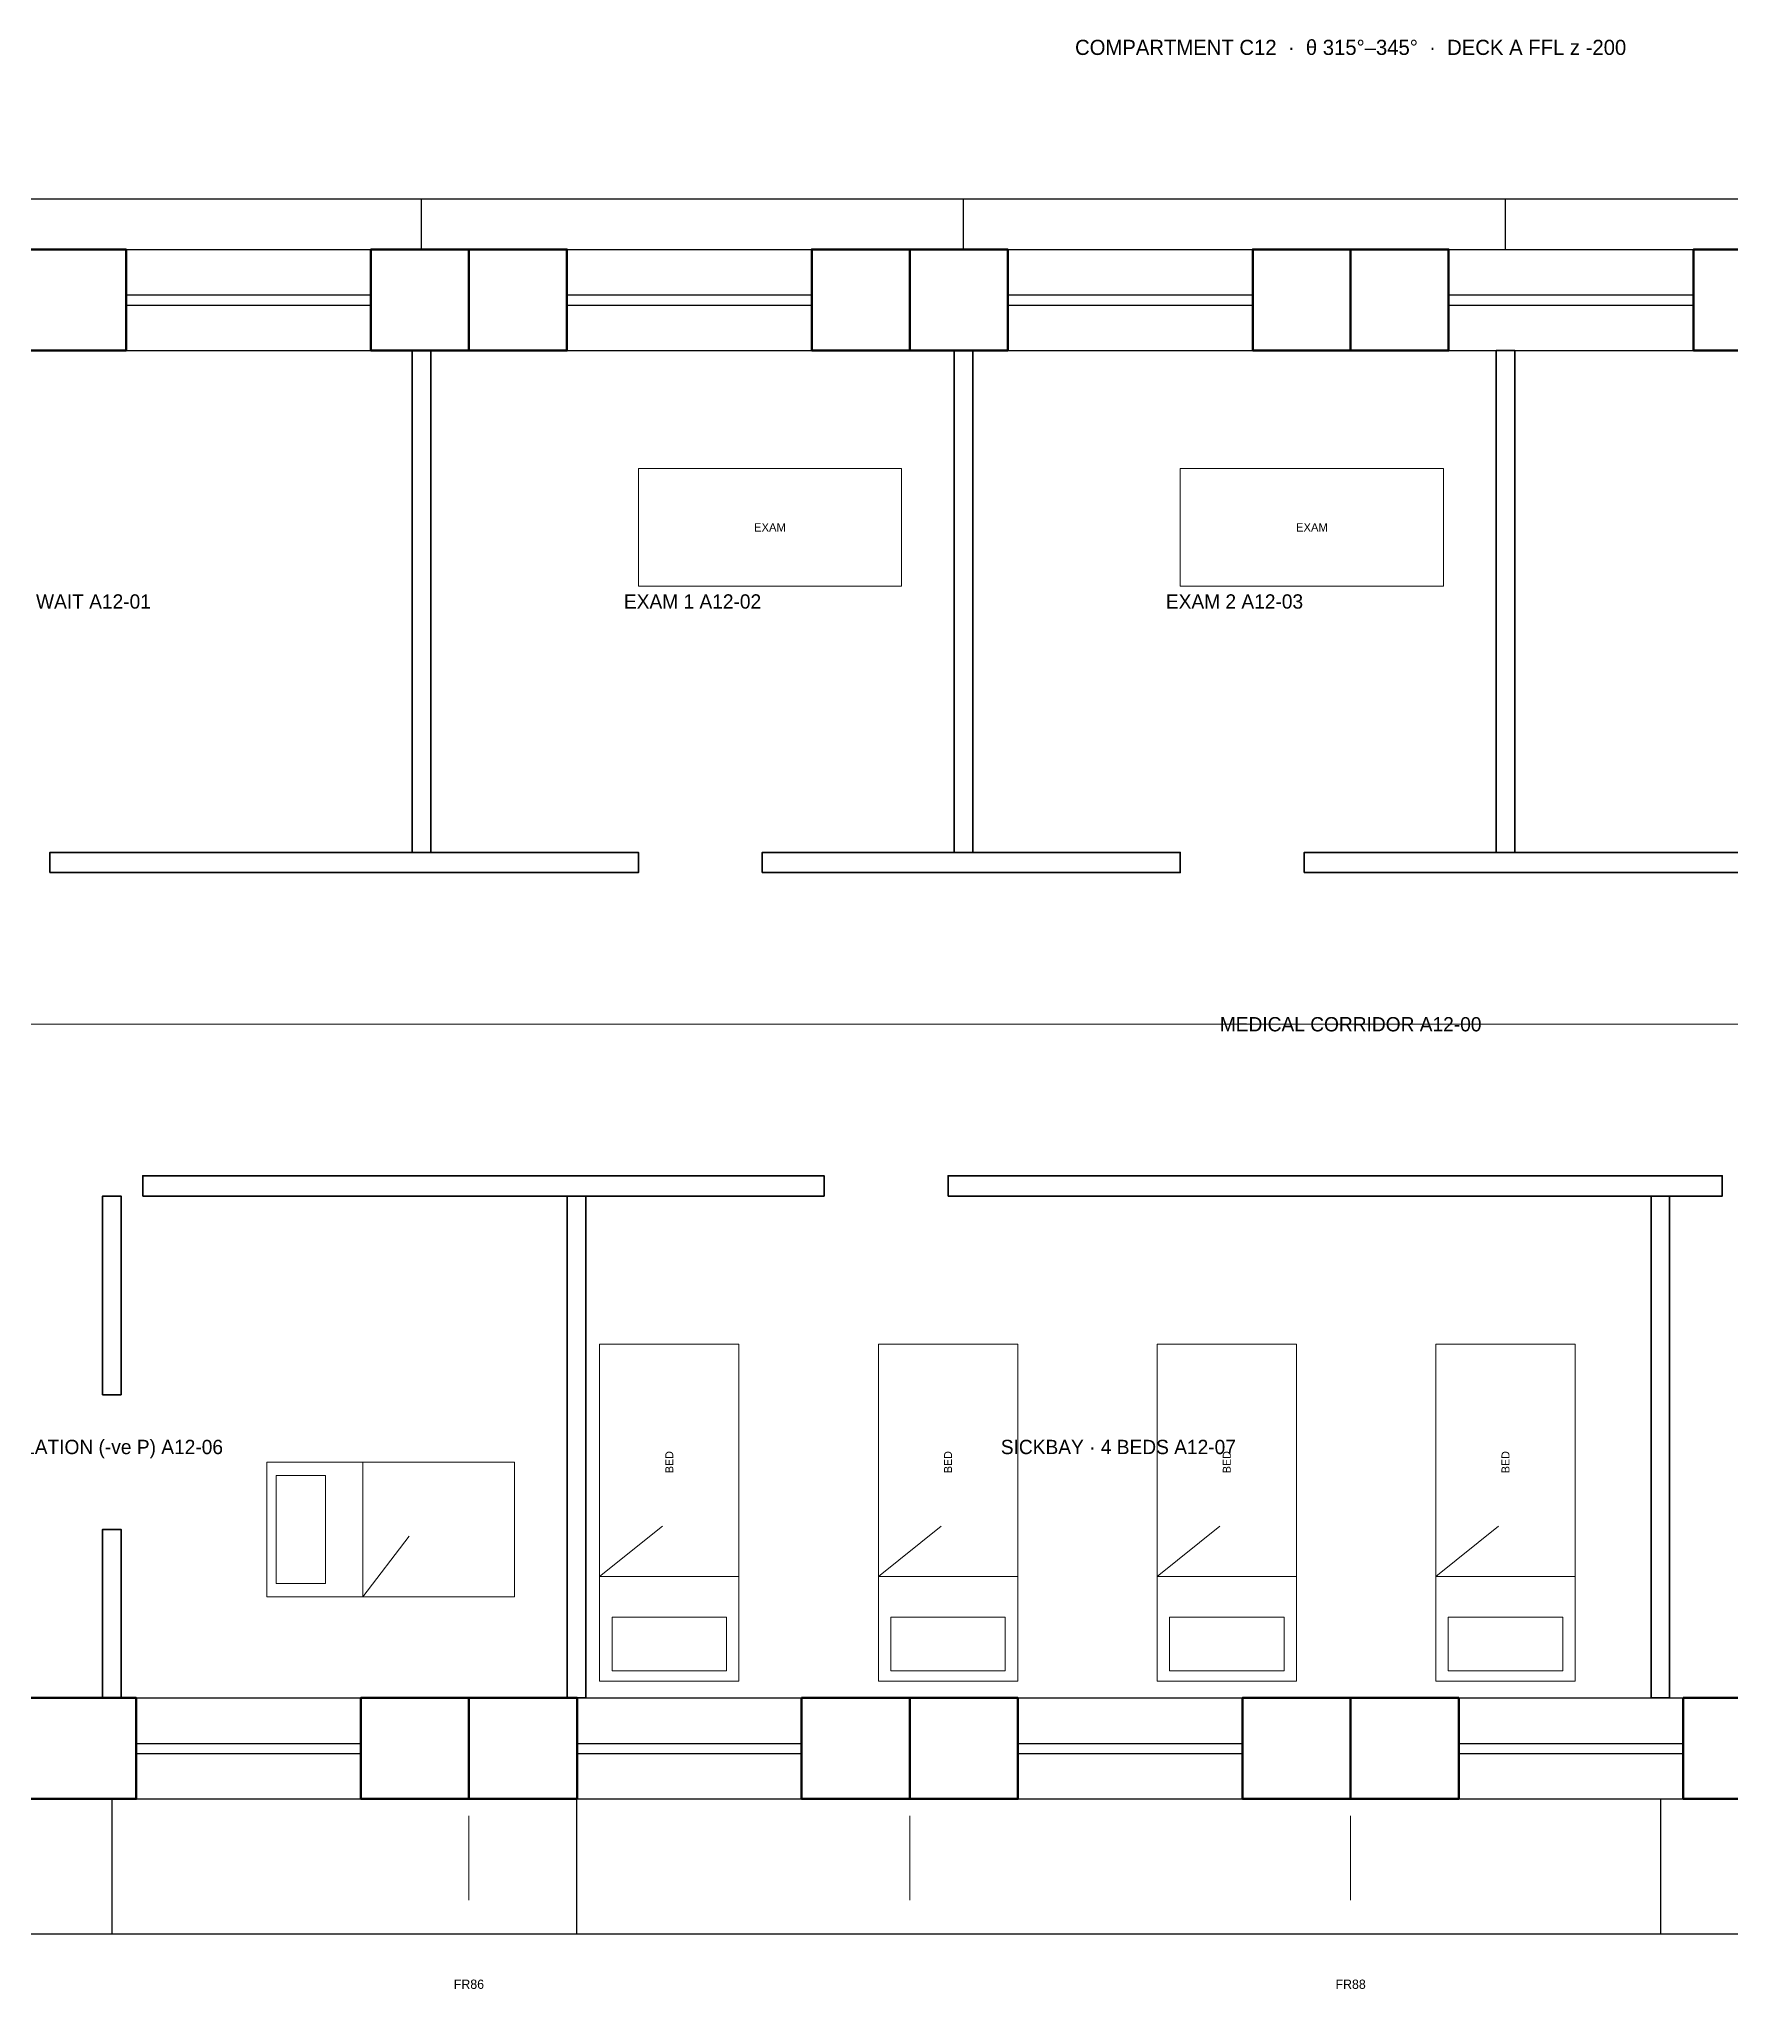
# Model space of a CAD drawing. Header units: millimetres. Extents: x 0 to 254927, y -7000 to 7000.
# Drawn here: x 234866 to 244908, y -5728 to 5850 of the extents above; entities that cross this region are included whole.
import ezdxf
from ezdxf.enums import TextEntityAlignment as Align

# ---------------------------------------------------------------- set-up
doc = ezdxf.new("R2010")
doc.units = ezdxf.units.MM
doc.linetypes.add('CENTER', pattern=[5.08, 3.175, -0.635, 0.635, -0.635])
for name, color, linetype, lineweight in [('A-ANNO-DIMS', 2, 'CONTINUOUS', 18), ('A-ANNO-NOTE', 7, 'CONTINUOUS', 18), ('A-ANNO-TEXT', 7, 'CONTINUOUS', 25), ('A-CNTR', 9, 'CENTER', 13), ('A-FURN', 8, 'CONTINUOUS', 18), ('A-GLAZ', 5, 'CONTINUOUS', 25), ('A-WALL', 7, 'CONTINUOUS', 35), ('A-WALL-PRHU', 7, 'CONTINUOUS', 70)]:
    doc.layers.add(name, color=color, linetype=linetype, lineweight=lineweight)
doc.styles.add('OpenSansCondensed-Light', font='OpenSansCondensed-Light.ttf')
doc.dimstyles.new('EZDXF', dxfattribs={"dimtxt": 0.25, "dimasz": 0.175, "dimexe": 0.375, "dimexo": 0.125, "dimgap": 0.1, "dimtad": 1, "dimlfac": 100, "dimzin": 12, "dimdsep": 46, "dimtxsty": 'OpenSansCondensed-Light', "dimblk": 'ARCHTICK', "dimcen": 2.5, "dimazin": 3, "dimtfac": 0.5, "dimtmove": 2, "dimatfit": 3})

# ---------------------------------------------------------------- blocks, each defined once
blk = doc.blocks.new('_ARCHTICK')
at = {"color": 0, "linetype": 'BYBLOCK', "const_width": 0.15}
blk.add_lwpolyline([(-0.5, -0.5), (0.5, 0.5)], dxfattribs=at)

msp = doc.modelspace()

# ---------------------------------------------------------------- linework, layer by layer
at = {"layer": 'A-ANNO-DIMS'}
for p, q in [((237419.44902, -4700), (237419.44902, -5200)), ((240037.4429, -4700), (240037.4429, -5200)), ((242655.43678, -4700), (242655.43678, -5200))]:
    msp.add_line(p, q, dxfattribs=at)
at = {"layer": 'A-CNTR'}
msp.add_line((0, 0), (254927.41229, 0), dxfattribs=at)
at = {"layer": 'A-FURN'}
for p, q in [((236788.75771, -3400), (236788.75771, -2600)), ((238195.65724, -3280), (238568.07182, -2980)), ((239850.83315, -3280), (240223.24773, -2980)), ((241506.00906, -3280), (241878.42364, -2980)), ((243161.18497, -3280), (243533.59955, -2980)), ((236788.75771, -3400), (237064.62037, -3040)), ((238195.65724, -3280), (239023.24519, -3280)), ((239850.83315, -3280), (240678.4211, -3280)), ((241506.00906, -3280), (242333.59701, -3280)), ((243161.18497, -3280), (243988.77293, -3280))]:
    msp.add_line(p, q, dxfattribs=at)
for points in [[(238425.54278, 2600), (239988.76448, 2600), (239988.76448, 3300), (238425.54278, 3300)], [(241643.94039, 2600), (243207.16208, 2600), (243207.16208, 3300), (241643.94039, 3300)], [(238195.65724, -3900), (239023.24519, -3900), (239023.24519, -1900), (238195.65724, -1900)], [(239850.83315, -3900), (240678.4211, -3900), (240678.4211, -1900), (239850.83315, -1900)], [(241506.00906, -3900), (242333.59701, -3900), (242333.59701, -1900), (241506.00906, -1900)], [(243161.18497, -3900), (243988.77293, -3900), (243988.77293, -1900), (243161.18497, -1900)], [(236218.64157, -3400), (237689.90904, -3400), (237689.90904, -2600), (236218.64157, -2600)], [(236273.8141, -3320), (236568.06759, -3320), (236568.06759, -2680), (236273.8141, -2680)], [(238269.22061, -3840), (238949.68182, -3840), (238949.68182, -3520), (238269.22061, -3520)], [(239924.39652, -3840), (240604.85773, -3840), (240604.85773, -3520), (239924.39652, -3520)], [(241579.57243, -3840), (242260.03364, -3840), (242260.03364, -3520), (241579.57243, -3520)], [(243234.74834, -3840), (243915.20955, -3840), (243915.20955, -3520), (243234.74834, -3520)]]:
    msp.add_lwpolyline(points, close=True, dxfattribs=at)
at = {"layer": 'A-GLAZ'}
for p, q in [((235383.17935, 4600), (236837.72481, 4600)), ((238001.17323, 4600), (239455.71869, 4600)), ((240619.16711, 4600), (242073.71256, 4600)), ((243237.16099, 4600), (244691.70644, 4600)), ((235383.17935, 4330), (236837.72481, 4330)), ((238001.17323, 4330), (239455.71869, 4330)), ((240619.16711, 4330), (242073.71256, 4330)), ((243237.16099, 4330), (244691.70644, 4330)), ((235383.17935, 4270), (236837.72481, 4270)), ((238001.17323, 4270), (239455.71869, 4270)), ((240619.16711, 4270), (242073.71256, 4270)), ((243237.16099, 4270), (244691.70644, 4270)), ((235383.17935, 4000), (236837.72481, 4000)), ((238001.17323, 4000), (239455.71869, 4000)), ((240619.16711, 4000), (242073.71256, 4000)), ((243237.16099, 4000), (244691.70644, 4000)), ((235443.78541, -4000), (236777.11875, -4000)), ((238061.77929, -4000), (239395.11262, -4000)), ((240679.77317, -4000), (242013.1065, -4000)), ((243297.76705, -4000), (244631.10038, -4000)), ((235443.78541, -4270), (236777.11875, -4270)), ((238061.77929, -4270), (239395.11262, -4270)), ((240679.77317, -4270), (242013.1065, -4270)), ((243297.76705, -4270), (244631.10038, -4270)), ((235443.78541, -4330), (236777.11875, -4330)), ((238061.77929, -4330), (239395.11262, -4330)), ((240679.77317, -4330), (242013.1065, -4330)), ((243297.76705, -4330), (244631.10038, -4330)), ((235443.78541, -4600), (236777.11875, -4600)), ((238061.77929, -4600), (239395.11262, -4600)), ((240679.77317, -4600), (242013.1065, -4600)), ((243297.76705, -4600), (244631.10038, -4600))]:
    msp.add_line(p, q, dxfattribs=at)
at = {"layer": 'A-WALL'}
for points in [[(237083.01121, 1020), (237193.35627, 1020), (237193.35627, 4000), (237083.01121, 4000)], [(240301.40881, 1020), (240411.75387, 1020), (240411.75387, 4000), (240301.40881, 4000)], [(243519.80642, 1020), (243630.15148, 1020), (243630.15148, 4000), (243519.80642, 4000)], [(234931.28253, 900), (238425.54278, 900), (238425.54278, 1020), (234931.28253, 1020)], [(239161.17652, 900), (241643.94039, 900), (241643.94039, 1020), (239161.17652, 1020)], [(242379.57412, 900), (245046.24642, 900), (245046.24642, 1020), (242379.57412, 1020)], [(235483.00783, -1020), (239528.99339, -1020), (239528.99339, -900), (235483.00783, -900)], [(240264.62713, -1020), (244862.33799, -1020), (244862.33799, -900), (240264.62713, -900)], [(235243.92687, -2200), (235354.27193, -2200), (235354.27193, -1020), (235243.92687, -1020)], [(238002.55338, -4000), (238112.89844, -4000), (238112.89844, -1020), (238002.55338, -1020)], [(244439.34859, -4000), (244549.69365, -4000), (244549.69365, -1020), (244439.34859, -1020)], [(235243.92687, -4000), (235354.27193, -4000), (235354.27193, -3000), (235243.92687, -3000)]]:
    msp.add_lwpolyline(points, close=True, dxfattribs=at)
at = {"layer": 'A-WALL-PRHU'}
for points in [[(234801.45514, 4000), (235383.17935, 4000), (235383.17935, 4600), (234801.45514, 4600)], [(236837.72481, 4000), (237419.44902, 4000), (237419.44902, 4600), (236837.72481, 4600)], [(237419.44902, 4000), (238001.17323, 4000), (238001.17323, 4600), (237419.44902, 4600)], [(239455.71869, 4000), (240037.4429, 4000), (240037.4429, 4600), (239455.71869, 4600)], [(240037.4429, 4000), (240619.16711, 4000), (240619.16711, 4600), (240037.4429, 4600)], [(242073.71256, 4000), (242655.43678, 4000), (242655.43678, 4600), (242073.71256, 4600)], [(242655.43678, 4000), (243237.16099, 4000), (243237.16099, 4600), (242655.43678, 4600)], [(244691.70644, 4000), (245273.43065, 4000), (245273.43065, 4600), (244691.70644, 4600)], [(234801.45514, -4600), (235443.78541, -4600), (235443.78541, -4000), (234801.45514, -4000)], [(236777.11875, -4600), (237419.44902, -4600), (237419.44902, -4000), (236777.11875, -4000)], [(237419.44902, -4600), (238061.77929, -4600), (238061.77929, -4000), (237419.44902, -4000)], [(239395.11262, -4600), (240037.4429, -4600), (240037.4429, -4000), (239395.11262, -4000)], [(240037.4429, -4600), (240679.77317, -4600), (240679.77317, -4000), (240037.4429, -4000)], [(242013.1065, -4600), (242655.43678, -4600), (242655.43678, -4000), (242013.1065, -4000)], [(242655.43678, -4600), (243297.76705, -4600), (243297.76705, -4000), (242655.43678, -4000)], [(244631.10038, -4600), (245273.43065, -4600), (245273.43065, -4000), (244631.10038, -4000)]]:
    msp.add_lwpolyline(points, close=True, dxfattribs=at)

# ---------------------------------------------------------------- texts
at = {"layer": 'A-ANNO-NOTE'}
for s, height, p in [('EXAM', 50, (239207.15363, 2950)), ('EXAM', 50, (242425.55123, 2950)), ('FR86', 55, (237419.44902, -5700)), ('FR88', 55, (242655.43678, -5700))]:
    msp.add_text(s, height=height, dxfattribs=at).set_placement(p, align=Align.MIDDLE_CENTER)
for p in [(238609.45122, -2600), (240264.62713, -2600), (241919.80304, -2600), (243574.97895, -2600)]:
    msp.add_text('BED', height=47.5, rotation=90, dxfattribs=at).set_placement(p, align=Align.MIDDLE_CENTER)
at = {"layer": 'A-ANNO-TEXT'}
for s, height, p in [('COMPARTMENT C12  ·  θ 315°–345°  ·  DECK A FFL z -200', 90, (242655.43678, 5800)), ('RECEPTION / WAIT A12-01', 85, (234810.8225, 2510)), ('EXAM 1 A12-02', 85, (238747.38254, 2510)), ('EXAM 2 A12-03', 85, (241965.78015, 2510)), ('MEDICAL CORRIDOR A12-00', 85, (242655.43678, 0)), ('ISOLATION (-ve P) A12-06', 85, (235270.59359, -2510)), ('SICKBAY · 4 BEDS A12-07', 85, (241276.12352, -2510))]:
    msp.add_text(s, height=height, dxfattribs=at).set_placement(p, align=Align.MIDDLE_CENTER)

# ---------------------------------------------------------------- dimensions: what is measured, and where the dimension line sits
at = {"layer": 'A-ANNO-DIMS'}
for base, p1, p2 in [((232483.46126, 4900), (232483.46126, 4600), (237138, 4600)), ((237138, 4900), (237138, 4600), (240357, 4600)), ((240357, 4900), (240357, 4600), (243575, 4600)), ((243575, 4900), (243575, 4600), (248173, 4600)), ((232483.46126, -5400), (232483.46126, -4600), (235299, -4600)), ((235299, -5400), (235299, -4600), (238058, -4600)), ((238058, -5400), (238058, -4600), (244495, -4600)), ((244495, -5400), (244495, -4600), (247253, -4600))]:
    msp.add_linear_dim(base=base, p1=p1, p2=p2, dimstyle='EZDXF', dxfattribs=at).render()

doc.saveas('drawing.dxf')
